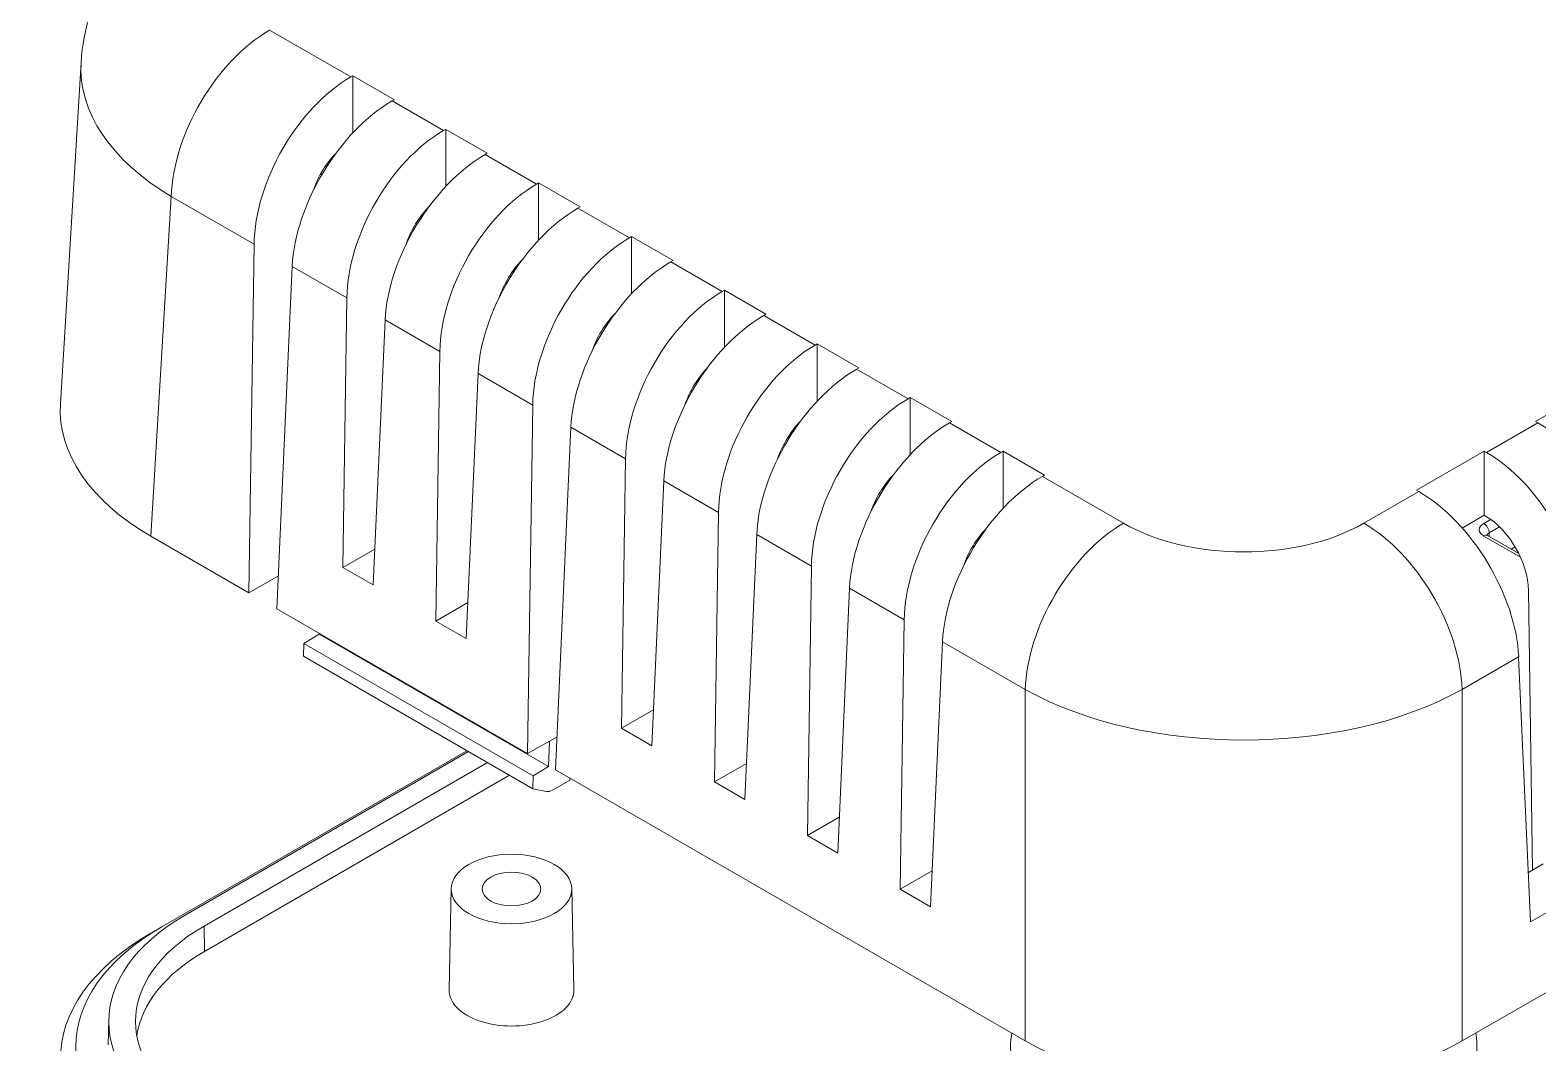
# Model space of a CAD drawing. Header units: millimetres. Extents: x 4 to 345, y 4 to 266.
# Drawn here: x 242.07 to 290.84, y 177.94 to 210.71 of the extents above; entities that cross this region are included whole.
import ezdxf

# ---------------------------------------------------------------- set-up
doc = ezdxf.new("R2010")
doc.units = ezdxf.units.MM
doc.header["$LTSCALE"] = 1.25
doc.layers.add('Visible (ANSI)', color=7, linetype='Continuous', lineweight=9)
doc.layers.add('Visible Narrow (ANSI)', color=7, linetype='Continuous', lineweight=9)

msp = doc.modelspace()

# ---------------------------------------------------------------- linework, layer by layer
at = {"layer": 'Visible (ANSI)'}
for p, q in [((243.046, 198.618), (243.713, 209.658)), ((252.437, 209.191), (252.507, 209.232)), ((252.507, 209.232), (252.507, 207.381)), ((252.507, 209.232), (253.851, 208.456)), ((253.851, 208.456), (253.78, 208.415)), ((255.442, 207.456), (255.512, 207.497)), ((255.512, 207.497), (256.856, 206.721)), ((255.512, 207.497), (255.512, 205.646)), ((251.74, 206.409), (251.706, 206.429)), ((251.949, 206.716), (251.949, 206.708)), ((256.856, 206.721), (256.785, 206.68)), ((251.523, 206.065), (251.446, 206.02)), ((258.447, 205.721), (258.518, 205.762)), ((258.518, 205.762), (259.861, 204.986)), ((258.518, 205.762), (258.518, 203.911)), ((259.861, 204.986), (259.79, 204.945)), ((261.452, 203.986), (261.523, 204.027)), ((261.523, 204.027), (261.523, 202.176)), ((261.523, 204.027), (262.866, 203.251)), ((249.144, 192.503), (249.31, 203.778)), ((250.546, 203.064), (250.048, 191.981)), ((262.866, 203.251), (262.796, 203.21)), ((252.187, 193.323), (252.315, 202.043)), ((264.457, 202.251), (264.528, 202.292)), ((264.528, 202.292), (265.872, 201.516)), ((264.528, 202.292), (264.528, 200.441)), ((265.872, 201.516), (265.801, 201.475)), ((253.552, 201.329), (253.166, 192.758)), ((267.463, 200.516), (267.533, 200.557)), ((267.533, 200.557), (268.877, 199.781)), ((267.533, 200.557), (267.533, 198.706)), ((255.192, 191.588), (255.321, 200.308)), ((256.557, 199.594), (256.171, 191.023)), ((268.877, 199.781), (268.806, 199.74)), ((258.16, 187.298), (258.326, 198.573)), ((270.468, 198.781), (270.539, 198.822)), ((270.539, 198.822), (271.882, 198.046)), ((270.539, 198.822), (270.539, 196.971)), ((290.773, 198.046), (292.116, 198.822)), ((271.882, 198.046), (271.811, 198.005)), ((290.844, 198.005), (290.773, 198.046)), ((259.562, 197.859), (259.064, 186.776)), ((273.473, 197.046), (273.544, 197.087)), ((273.544, 197.087), (274.887, 196.311)), ((273.544, 197.087), (273.544, 195.236)), ((286.919, 195.821), (289.111, 197.087)), ((289.111, 197.087), (289.182, 197.046)), ((289.111, 197.087), (289.111, 195.01)), ((261.202, 188.118), (261.331, 196.838)), ((262.567, 196.124), (262.182, 187.553)), ((274.887, 196.311), (274.816, 196.27)), ((286.99, 195.78), (286.919, 195.821)), ((264.208, 186.383), (264.336, 195.103)), ((289.111, 195.01), (288.398, 194.598)), ((289.151, 194.987), (289.111, 195.01)), ((249.144, 192.503), (245.968, 194.337)), ((265.572, 194.389), (265.187, 185.818)), ((316.687, 194.337), (288.394, 178.002)), ((290.227, 193.769), (289.216, 194.353)), ((253.218, 193.919), (252.187, 193.323)), ((253.166, 192.758), (252.187, 193.323)), ((267.213, 184.648), (267.341, 193.368)), ((250.096, 193.053), (249.144, 192.503)), ((256.224, 192.184), (255.192, 191.588)), ((268.578, 192.654), (268.192, 184.083)), ((290.674, 183.529), (290.54, 192.581)), ((258.16, 187.298), (250.048, 191.981)), ((256.171, 191.023), (255.192, 191.588)), ((270.218, 182.913), (270.347, 191.633)), ((250.908, 190.448), (250.921, 190.863)), ((250.921, 190.863), (251.416, 191.169)), ((250.921, 190.863), (258.345, 186.577)), ((251.416, 191.169), (251.417, 191.19)), ((251.416, 191.169), (258.841, 186.883)), ((271.583, 190.919), (271.197, 182.347)), ((250.908, 190.448), (258.333, 186.161)), ((290.609, 181.858), (290.223, 190.429)), ((262.234, 188.714), (261.202, 188.118)), ((259.112, 187.847), (258.16, 187.298)), ((262.182, 187.553), (261.202, 188.118)), ((256.199, 187.393), (246.326, 181.693)), ((256.247, 187.366), (247.08, 182.074)), ((258.865, 187.705), (258.841, 186.883)), ((247.692, 181.72), (256.859, 187.013)), ((258.841, 186.883), (258.345, 186.577)), ((265.239, 186.979), (264.208, 186.383)), ((257.578, 186.597), (247.704, 180.897)), ((258.345, 186.577), (258.333, 186.161)), ((258.969, 186.121), (259.523, 186.44)), ((274.261, 178.002), (259.064, 186.776)), ((259.523, 186.44), (259.525, 186.509)), ((265.187, 185.818), (264.208, 186.383)), ((258.333, 186.161), (258.773, 186.076)), ((268.244, 185.244), (267.213, 184.648)), ((268.192, 184.083), (267.213, 184.648)), ((271.25, 183.509), (270.218, 182.913)), ((290.537, 183.45), (291.021, 183.73)), ((255.689, 182.932), (255.62, 179.666)), ((259.589, 182.932), (259.659, 179.666)), ((271.197, 182.347), (270.218, 182.913)), ((292.437, 182.913), (290.609, 181.858)), ((245.972, 181.489), (246.326, 181.693)), ((244.611, 178.691), (244.594, 177.875))]:
    msp.add_line(p, q, dxfattribs=at)
for centre, major_axis, ratio, start_param, end_param in [((252.492, 205.485), (2.19, 3.932), 0.587337, 0.776362, 2.312251), ((253.725, 204.773), (-2.308, -3.864), 0.567188, 3.935418, 5.471308), ((255.497, 203.75), (2.19, 3.932), 0.587337, 0.776362, 2.312251), ((252.492, 205.485), (-0.973, -1.747), 0.587337, 4.27625, 5.015267), ((256.73, 203.038), (-2.308, -3.864), 0.567188, 3.935418, 5.471308), ((258.503, 202.015), (2.19, 3.932), 0.587337, 0.776362, 2.312251), ((255.497, 203.75), (-0.973, -1.747), 0.587337, 4.27625, 5.015267), ((259.735, 201.303), (-2.308, -3.864), 0.567188, 3.935418, 5.471308), ((261.508, 200.28), (2.19, 3.932), 0.587337, 0.776362, 2.312251), ((258.503, 202.015), (-0.973, -1.747), 0.587337, 4.27625, 5.015267), ((262.74, 199.568), (-2.308, -3.864), 0.567188, 3.935418, 5.471308), ((264.513, 198.545), (2.19, 3.932), 0.587337, 0.776362, 2.312251), ((261.508, 200.28), (-0.973, -1.747), 0.587337, 4.27625, 5.015267), ((265.745, 197.833), (-2.308, -3.864), 0.567188, 3.935418, 5.471308), ((267.518, 196.81), (2.19, 3.932), 0.587337, 0.776362, 2.312251), ((264.513, 198.545), (-0.973, -1.747), 0.587337, 4.27625, 5.015267), ((268.751, 196.098), (-2.308, -3.864), 0.567188, 3.935418, 5.471308), ((253.052, 198.417), (-10.012, 0), 0.576647, 6.248321, 7.067974), ((270.523, 195.074), (2.19, 3.932), 0.587337, 0.776362, 2.312251), ((267.518, 196.81), (-0.973, -1.747), 0.587337, 4.27625, 5.015267), ((271.756, 194.363), (-2.308, -3.864), 0.567188, 3.935418, 5.471308), ((290.899, 194.363), (-2.308, 3.864), 0.567188, 3.95347, 5.48936), ((273.529, 193.339), (2.19, 3.932), 0.587337, 0.776362, 2.312251), ((289.126, 193.339), (2.19, -3.932), 0.587337, 0.829341, 2.365231), ((270.523, 195.074), (-0.973, -1.747), 0.587337, 4.27625, 5.015267), ((274.761, 192.628), (-2.308, -3.864), 0.567188, 3.935418, 5.471308), ((287.045, 192.138), (-2.308, 3.864), 0.567188, 3.95347, 5.48936), ((289.126, 193.339), (-0.973, 1.747), 0.587337, 3.970934, 5.506824), ((273.529, 193.339), (-0.973, -1.747), 0.587337, 4.27625, 5.015267), ((258.969, 186.529), (-0.25, -0.433), 0.57735, 0.196367, 0.785398), ((253.043, 178.631), (-8.433, 0), 0.57735, 5.497787, 7.068583), ((253.043, 177.406), (-10, 0), 0.57735, 5.497787, 7.068583), ((253.043, 177.815), (-9.5, 0), 0.57735, 5.497787, 7.068583), ((253.043, 178.631), (-7.567, 0), 0.57735, 5.497787, 7.068583), ((253.043, 177.815), (-7.55, 0), 0.57735, 5.497787, 6.201796), ((257.639, 179.652), (2.02, 0), 0.57735, 3.12925, 6.295528), ((281.327, 177.815), (7.544, 0), 0.57735, 3.040364, 6.384414), ((281.327, 182.092), (10, 0), 0.578054, 3.9276, 5.497178)]:
    msp.add_ellipse(centre, major_axis=major_axis, ratio=ratio, start_param=start_param, end_param=end_param, dxfattribs=at)
for major_axis in [(-1.95, 0), (-0.95, 0)]:
    msp.add_ellipse((257.639, 182.918), major_axis=major_axis, ratio=0.57735, dxfattribs=at)
for points, knots in [([(247.562, 215.417), (247.199, 215.207), (246.844, 214.971), (246.157, 214.433), (245.826, 214.132), (245.202, 213.45), (244.911, 213.069), (244.399, 212.22), (244.178, 211.751), (243.852, 210.744), (243.747, 210.205), (243.713, 209.658)], [-0.7847892, -0.7847892, -0.7847892, -0.7847892, -0.6348042, -0.6348042, -0.4848192, -0.4848192, -0.3348341, -0.3348341, -0.1848491, -0.1848491, -0.0348641, -0.0348641, -0.0348641, -0.0348641]), ([(289.186, 194.376), (289.186, 194.376), (289.186, 194.375), (289.188, 194.373), (289.191, 194.37), (289.201, 194.362), (289.208, 194.358), (289.216, 194.353)], [-0.3803821, -0.3803821, -0.3803821, -0.3803821, -0.3106071, -0.3106071, -0.1553036, -0.1553036, 0, 0, 0, 0])]:
    msp.add_open_spline(points, degree=3, knots=knots, dxfattribs=at)
at = {"layer": 'Visible Narrow (ANSI)'}
for p, q in [((252.437, 209.191), (249.812, 210.706)), ((255.442, 207.456), (253.78, 208.415)), ((258.447, 205.721), (256.785, 206.68)), ((245.968, 194.337), (246.632, 205.324)), ((246.632, 205.324), (249.31, 203.778)), ((261.452, 203.986), (259.79, 204.945)), ((250.546, 203.064), (252.315, 202.043)), ((264.457, 202.251), (262.796, 203.21)), ((267.463, 200.516), (265.801, 201.475)), ((253.552, 201.329), (255.321, 200.308)), ((256.557, 199.594), (258.326, 198.573)), ((270.468, 198.781), (268.806, 199.74)), ((259.562, 197.859), (261.331, 196.838)), ((273.473, 197.046), (271.811, 198.005)), ((290.844, 198.005), (289.182, 197.046)), ((262.567, 196.124), (264.336, 195.103)), ((277.441, 194.755), (274.816, 196.27)), ((286.99, 195.78), (285.214, 194.755)), ((289.317, 194.879), (289.091, 194.749)), ((289.268, 194.442), (289.604, 194.637)), ((265.572, 194.389), (267.341, 193.368)), ((289.091, 194.34), (290.282, 193.653)), ((289.27, 194.322), (289.268, 194.442)), ((289.978, 193.913), (290.108, 193.988)), ((268.578, 192.654), (270.347, 191.633)), ((271.583, 190.919), (274.261, 189.373)), ((288.394, 189.373), (290.223, 190.429)), ((274.261, 189.373), (274.261, 178.002)), ((288.394, 178.002), (288.394, 189.373)), ((247.704, 180.897), (247.692, 181.72))]:
    msp.add_line(p, q, dxfattribs=at)
for centre, major_axis, ratio, start_param, end_param in [((249.812, 207.032), (-2.25, -3.897), 0.57735, 3.926991, 5.462881), ((253.709, 209.276), (-10, 0.272), 0.576995, 6.263998, 7.083651), ((277.441, 191.081), (2.25, 3.897), 0.57735, 0.785398, 2.321288), ((281.327, 197.004), (-5.5, 0), 0.578054, 0.786007, 2.355586), ((285.214, 191.081), (2.25, -3.897), 0.57735, 0.820305, 2.356194), ((289.445, 194.545), (0.5, 0), 0.57735, 2.356042, 3.926839), ((289.091, 194.545), (0.125, -0.217), 0.57735, 0.785398, 2.356194), ((289.091, 194.136), (0.125, 0.217), 0.57735, 0, 0.785398), ((289.445, 194.34), (-0.25, 0.004), 0.567198, 5.505764, 6.135424), ((281.327, 193.33), (10, 0), 0.559298, 3.9276, 5.497178)]:
    msp.add_ellipse(centre, major_axis=major_axis, ratio=ratio, start_param=start_param, end_param=end_param, dxfattribs=at)

doc.saveas('drawing.dxf')
